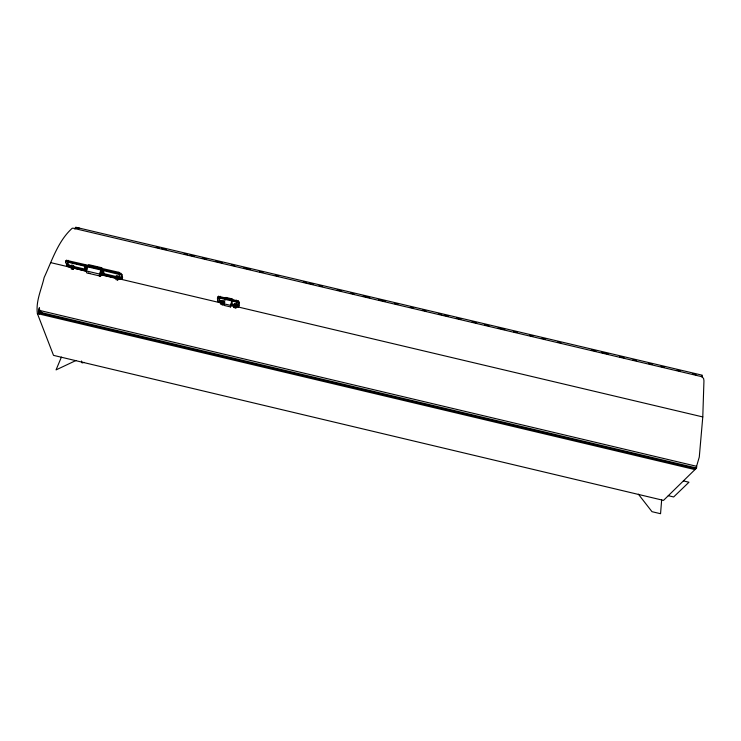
<?xml version="1.0" encoding="UTF-8"?>
<svg xmlns="http://www.w3.org/2000/svg" width="741" height="741" viewBox="0 0 741 741"><rect width="100%" height="100%" fill="white"/><g stroke="black" fill="none" stroke-linecap="round" stroke-linejoin="round"><path stroke-width="1.11" d="M223.652 302.022L223.328 300.948L221.466 300.513L220.827 304.421L222.689 304.866L223.171 303.44M222.689 304.866L223.328 300.948M696.327 467.145L699.282 457.049L702.783 416.942L703.95 380.809L703.626 378.577L701.977 376.632M234.026 307.552L234.684 303.643L236.546 304.079L235.879 307.987L234.026 307.552L234.499 306.126L232.637 305.681M235.879 307.987L236.546 304.079M42.209 312.767L39.875 310.924L39.31 307.913L38.449 311.868L38.828 312.869L695.808 468.757L695.855 467.988L694.956 469.59L663.501 500.388L53.519 355.365L37.383 313.554C35.642 301.152 41.496 289.342 44.154 277.505C52.018 260.6 58.057 240.964 72.248 228.219L73.646 228.237M701.57 376.78L701.616 376.076M695.808 468.757L696.559 468.025L696.66 466.311L39.134 310.312L39.31 307.913M661.648 499.999L660.555 513.717L651.987 511.679L638.372 494.173M237.305 305.051L236.333 305.987L236.99 305.996L237.565 304.764L236.99 305.996M236.685 305.931L236.379 306.876L238.194 306.904L238.926 306.107L239.121 302.161L238.315 300.985L218.493 296.298L217.465 298.067L217.687 301.087L218.53 302.254L224.653 304.106M238.926 306.107L238.315 300.985M238.806 303.115L239.121 302.161M238.194 306.904L238.509 305.959M238 301.939L236.129 301.087L236.444 300.133M237.25 305.709L237.12 302.717L236.166 301.995L236.481 301.041L237.148 301.346M237.12 302.717L237.444 301.763M230.562 306.941L230.479 305.348L232.6 299.003L225.894 297.419L223.745 303.754L223.847 305.348L230.562 306.941L232.683 300.614M219.151 298.466L219.475 297.521L219.688 300.531L220.651 301.254L220.336 302.198L219.364 301.476L219.151 298.466L219.725 297.224M217.465 298.067L218.16 297.243L219.994 297.271L220.318 296.317M218.53 302.254L218.854 301.309M219.401 298.178L220.383 297.234M219.364 301.476L219.688 300.531M219.66 301.893L219.984 300.948M218.16 297.243L218.493 296.298M217.687 301.087L217.798 297.122M117.68 278.792L121.654 279.329L122.561 277.551L121.857 274.42L118.903 272.327L66.347 260.304L65.504 262.11L67.57 266.528L86.336 271.373M121.654 279.329L122.561 277.551M118.866 277.227L118.208 276.078L116.356 275.643L115.883 279.589L117.736 280.024L118.301 278.625L221.309 303.004M122.182 278.486L121.478 275.356L120.477 274.133L120.857 273.197M117.578 277.884L119.709 278.384L120.7 277.458M119.709 278.384L120.894 277.153M121.478 275.356L121.857 274.42M65.94 261.23L118.523 273.262L118.903 272.327M117.736 280.024L118.208 276.078M120.329 278.394L119.44 274.522L119.82 273.586M115.448 277.375L103.749 274.605L104.129 273.679L103.332 270.53M100.48 273.837L102.629 274.346L101.554 270.15L101.943 269.215M99.887 276.013L99.368 274.022L101.962 267.797L88.763 264.676L86.123 270.882L86.678 272.883L99.887 276.013L102.036 270.835M98.84 275.55L100.693 275.995L101.267 274.596L116.448 278.19M61.41 357.106L56.047 369.898L75.897 360.543M85.382 270.261L85.78 269.335L73.544 266.436L73.146 267.371L85.382 270.261L84.187 266.038L67.95 262.194C65.699 262.833 68.867 267.862 71.284 266.927L71.692 266L68.561 264.769L67.588 261.582L67.181 262.509M85.308 266.306L85.706 265.371L86.892 269.594L86.493 270.53L85.308 266.306L101.554 270.15M73.09 269.455L72.822 267.038L73.489 265.5L71.636 265.056L70.96 266.603L71.238 269.02L73.09 269.455L73.692 268.066L86.697 271.15M66.486 265.306L66.894 264.38M67.57 266.528L67.977 265.602M68.163 265.695L68.561 264.769M68.543 266.139L68.95 265.213M69.246 266.445L69.654 265.519M67.653 261.23L68.061 260.295M38.828 312.869L39.134 312.165L39.264 313.999M65.504 262.11L66.347 260.304M75.573 228.691L74.396 228.719L75.878 227.283L702.329 375.233L702.236 376.78L75.258 228.7L75.878 227.283L76.184 228.367M74.396 228.719L76.536 227.987L79.463 228.135M84.178 362.386L82.121 362.914L81.482 361.015M234.156 307.145L236.147 307.172M156.055 247.235L159.426 248.031M161.677 248.559L166.169 249.624M184.176 253.876L187.547 254.672M189.798 255.2L194.299 256.266M202.173 258.127L206.665 259.183M215.668 261.314L222.42 262.907M231.414 265.028L234.795 265.824M243.789 267.955L250.541 269.548M259.535 271.669L262.916 272.466M275.291 275.393L278.662 276.189M303.412 282.034L306.783 282.83M309.034 283.358L313.536 284.424M319.158 285.748L322.53 286.554M337.155 290L341.657 291.065M350.65 293.195L354.031 293.992M363.025 296.113L369.778 297.706M378.771 299.836L385.524 301.43M394.518 303.551L397.898 304.347M410.273 307.274L413.645 308.071M422.648 310.192L426.019 310.988M438.394 313.915L441.766 314.712M444.016 315.24L448.518 316.305M456.391 318.167L460.893 319.223M472.137 321.881L476.639 322.946M484.512 324.808L489.014 325.864M498.008 327.994L504.76 329.588M513.754 331.709L517.135 332.505M529.509 335.432L532.881 336.229M541.884 338.35L545.256 339.146M557.63 342.073L561.002 342.87M591.374 350.039L595.875 351.104M601.497 352.438L608.25 354.031M619.495 356.68L623.996 357.746M632.99 359.876L636.371 360.672M648.745 363.59L652.117 364.387M661.12 366.517L664.492 367.314M676.866 370.231L680.238 371.028M692.613 373.955L695.984 374.751M219.994 297.271L236.129 301.087M220.058 298.178L236.166 301.995M100.869 272.91L103.018 273.41M104.129 273.679L120.079 277.449M220.651 301.254L224.921 302.263M231.322 303.773L236.648 305.033M70.96 266.603L72.822 267.038M115.716 277.199L117.578 277.634M220.929 302.087L222.791 302.532M234.156 305.218L236.018 305.663M230.757 304.662L234.1 305.459M86.123 270.882L99.368 274.022M50.573 262.601L71.84 267.631M236.351 306.561L702.783 416.942M223.745 303.754L230.479 305.348M100.887 274.818L115.439 278.255M231.044 305.616L234.239 306.376M88.281 273.049L90.133 273.494M38.449 311.868L696.559 468.025M37.383 313.554L694.956 469.59M683.406 480.909L688.963 482.224L673.662 496.97L668.299 495.692M118.523 273.262L120.477 274.133M119.44 274.522L102.675 270.409L103.749 274.605M73.489 265.5L74.295 266.686M101.85 273.207L101.128 272.04L100.489 273.586L100.693 275.995M221.466 300.513L221.8 301.587M234.684 303.643L234.971 304.699"/></g></svg>
